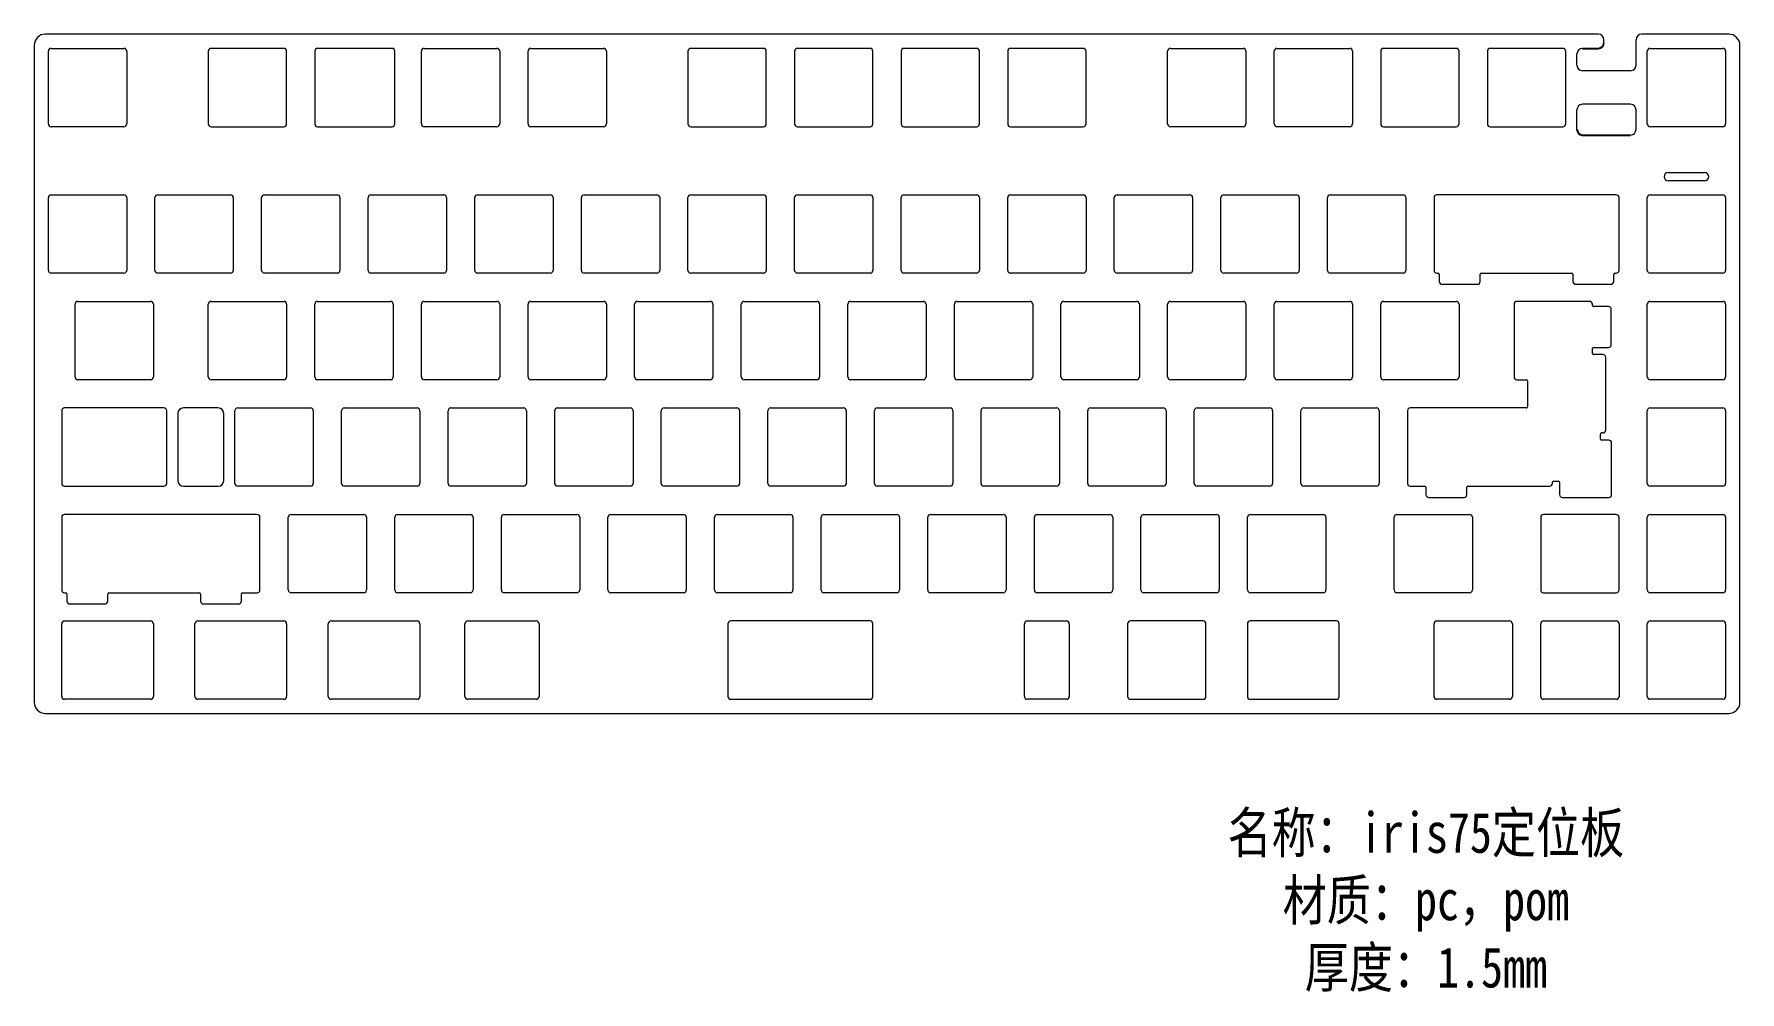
# Model space of a CAD drawing. Header units: millimetres. Extents: x 1293 to 1598, y -59 to 112.
import ezdxf

# ---------------------------------------------------------------- set-up
doc = ezdxf.new("R2010")
doc.units = ezdxf.units.MM
doc.layers.add('图框', color=7, linetype='Continuous')
doc.styles.add('宋体', font='', dxfattribs={"width": 0.8})
doc.styles.get('宋体').set_extended_font_data('SimSun')

msp = doc.modelspace()

# ---------------------------------------------------------------- linework, layer by layer
at = {"color": 3, "lineweight": 9}
for p, q in [((1293.08, 109.85), (1293.08, -7.64)), ((1572.63, 111.85), (1295.08, 111.85)), ((1573.63, 110.3), (1573.63, 110.85)), ((1579.38, 106.3), (1579.38, 110.85)), ((1595.93, 111.85), (1580.38, 111.85)), ((1597.93, -7.64), (1597.93, 109.85)), ((1295.63, 95.8), (1295.63, 108.8)), ((1296.13, 109.3), (1309.13, 109.3)), ((1309.63, 108.8), (1309.63, 95.8)), ((1324.2, 108.8), (1324.2, 95.8)), ((1337.7, 109.3), (1324.7, 109.3)), ((1338.2, 95.8), (1338.2, 108.8)), ((1343.25, 108.8), (1343.25, 95.8)), ((1357.05, 109.3), (1343.75, 109.3)), ((1357.55, 95.8), (1357.55, 108.8)), ((1362.3, 95.8), (1362.3, 108.8)), ((1362.8, 109.3), (1375.8, 109.3)), ((1376.3, 108.8), (1376.3, 95.8)), ((1381.35, 95.8), (1381.35, 108.8)), ((1381.85, 109.3), (1394.85, 109.3)), ((1395.35, 108.8), (1395.35, 95.8)), ((1409.93, 108.8), (1409.93, 95.8)), ((1423.43, 109.3), (1410.43, 109.3)), ((1423.93, 95.8), (1423.93, 108.8)), ((1428.98, 108.8), (1428.98, 95.8)), ((1442.48, 109.3), (1429.48, 109.3)), ((1442.98, 95.8), (1442.98, 108.8)), ((1448.03, 108.8), (1448.03, 95.8)), ((1461.53, 109.3), (1448.53, 109.3)), ((1462.03, 95.8), (1462.03, 108.8)), ((1467.08, 108.8), (1467.08, 95.8)), ((1480.58, 109.3), (1467.58, 109.3)), ((1481.08, 95.8), (1481.08, 108.8)), ((1495.65, 95.8), (1495.65, 108.8)), ((1496.15, 109.3), (1509.15, 109.3)), ((1509.65, 108.8), (1509.65, 95.8)), ((1514.7, 95.8), (1514.7, 108.8)), ((1515.2, 109.3), (1528.2, 109.3)), ((1528.7, 108.8), (1528.7, 95.8)), ((1533.75, 108.8), (1533.75, 95.8)), ((1547.25, 109.3), (1534.25, 109.3)), ((1547.75, 95.8), (1547.75, 108.8)), ((1552.8, 108.8), (1552.8, 95.8)), ((1566.3, 109.3), (1553.3, 109.3)), ((1566.8, 95.8), (1566.8, 108.8)), ((1568.8, 106.3), (1568.8, 108.3)), ((1581.38, 95.8), (1581.38, 108.8)), ((1581.88, 109.3), (1594.88, 109.3)), ((1595.38, 108.8), (1595.38, 95.8)), ((1568.8, 94.8), (1568.8, 98.3)), ((1579.38, 94.8), (1579.38, 98.3)), ((1309.13, 95.3), (1296.13, 95.3)), ((1324.7, 95.3), (1337.7, 95.3)), ((1343.75, 95.3), (1357.05, 95.3)), ((1375.8, 95.3), (1362.8, 95.3)), ((1394.85, 95.3), (1381.85, 95.3)), ((1410.43, 95.3), (1423.43, 95.3)), ((1429.48, 95.3), (1442.48, 95.3)), ((1448.53, 95.3), (1461.53, 95.3)), ((1467.58, 95.3), (1480.58, 95.3)), ((1509.15, 95.3), (1496.15, 95.3)), ((1528.2, 95.3), (1515.2, 95.3)), ((1534.25, 95.3), (1547.25, 95.3)), ((1553.3, 95.3), (1566.3, 95.3)), ((1594.88, 95.3), (1581.88, 95.3)), ((1585.13, 87.11), (1591.63, 87.11)), ((1591.63, 85.61), (1585.13, 85.61)), ((1295.63, 69.61), (1295.63, 82.61)), ((1296.13, 83.11), (1309.13, 83.11)), ((1309.63, 82.61), (1309.63, 69.61)), ((1314.68, 69.61), (1314.68, 82.61)), ((1315.18, 83.11), (1328.18, 83.11)), ((1328.68, 82.61), (1328.68, 69.61)), ((1333.73, 69.61), (1333.73, 82.61)), ((1334.23, 83.11), (1347.23, 83.11)), ((1347.73, 82.61), (1347.73, 69.61)), ((1352.78, 69.61), (1352.78, 82.61)), ((1353.28, 83.11), (1366.28, 83.11)), ((1366.78, 82.61), (1366.78, 69.61)), ((1371.83, 69.61), (1371.83, 82.61)), ((1372.33, 83.11), (1385.33, 83.11)), ((1385.83, 82.61), (1385.83, 69.61)), ((1390.88, 69.61), (1390.88, 82.61)), ((1391.38, 83.11), (1404.38, 83.11)), ((1404.88, 82.61), (1404.88, 69.61)), ((1409.93, 69.61), (1409.93, 82.61)), ((1410.43, 83.11), (1423.43, 83.11)), ((1423.93, 82.61), (1423.93, 69.61)), ((1428.98, 69.61), (1428.98, 82.61)), ((1429.48, 83.11), (1442.48, 83.11)), ((1442.98, 82.61), (1442.98, 69.61)), ((1448.03, 69.61), (1448.03, 82.61)), ((1448.53, 83.11), (1461.53, 83.11)), ((1462.03, 82.61), (1462.03, 69.61)), ((1467.08, 69.61), (1467.08, 82.61)), ((1467.58, 83.11), (1480.58, 83.11)), ((1481.08, 82.61), (1481.08, 69.61)), ((1486.13, 69.61), (1486.13, 82.61)), ((1486.63, 83.11), (1499.63, 83.11)), ((1500.13, 82.61), (1500.13, 69.61)), ((1505.18, 69.61), (1505.18, 82.61)), ((1505.68, 83.11), (1518.68, 83.11)), ((1519.18, 82.61), (1519.18, 69.61)), ((1524.23, 69.61), (1524.23, 82.61)), ((1524.73, 83.11), (1537.73, 83.11)), ((1538.23, 82.61), (1538.23, 69.61)), ((1543.28, 82.61), (1543.28, 69.61)), ((1575.83, 83.11), (1543.78, 83.11)), ((1576.33, 69.61), (1576.33, 82.61)), ((1581.38, 69.61), (1581.38, 82.61)), ((1581.88, 83.11), (1594.88, 83.11)), ((1595.38, 82.61), (1595.38, 69.61)), ((1309.13, 69.11), (1296.13, 69.11)), ((1328.18, 69.11), (1315.18, 69.11)), ((1347.23, 69.11), (1334.23, 69.11)), ((1366.28, 69.11), (1353.28, 69.11)), ((1385.33, 69.11), (1372.33, 69.11)), ((1404.38, 69.11), (1391.38, 69.11)), ((1423.43, 69.11), (1410.43, 69.11)), ((1442.48, 69.11), (1429.48, 69.11)), ((1461.53, 69.11), (1448.53, 69.11)), ((1480.58, 69.11), (1467.58, 69.11)), ((1499.63, 69.11), (1486.63, 69.11)), ((1518.68, 69.11), (1505.68, 69.11)), ((1537.73, 69.11), (1524.73, 69.11)), ((1543.78, 69.11), (1544.01, 69.11)), ((1544.21, 68.91), (1544.21, 67.61)), ((1544.71, 67.11), (1551.01, 67.11)), ((1551.51, 67.61), (1551.51, 68.91)), ((1551.71, 69.11), (1567.89, 69.11)), ((1568.09, 68.91), (1568.09, 67.61)), ((1568.59, 67.11), (1574.89, 67.11)), ((1575.39, 67.61), (1575.39, 68.91)), ((1575.59, 69.11), (1575.83, 69.11)), ((1594.88, 69.11), (1581.88, 69.11)), ((1300.89, 64.06), (1313.89, 64.06)), ((1324.7, 64.06), (1337.7, 64.06)), ((1343.75, 64.06), (1356.75, 64.06)), ((1362.8, 64.06), (1375.8, 64.06)), ((1381.85, 64.06), (1394.85, 64.06)), ((1400.9, 64.06), (1413.9, 64.06)), ((1419.95, 64.06), (1432.95, 64.06)), ((1439, 64.06), (1452, 64.06)), ((1458.05, 64.06), (1471.05, 64.06)), ((1477.1, 64.06), (1490.1, 64.06)), ((1496.15, 64.06), (1509.15, 64.06)), ((1515.2, 64.06), (1528.2, 64.06)), ((1534.25, 64.06), (1547.25, 64.06)), ((1571.07, 64.06), (1558.07, 64.06)), ((1581.88, 64.06), (1594.88, 64.06)), ((1300.39, 50.56), (1300.39, 63.56)), ((1314.39, 63.56), (1314.39, 50.56)), ((1324.2, 50.56), (1324.2, 63.56)), ((1338.2, 63.56), (1338.2, 50.56)), ((1343.25, 50.56), (1343.25, 63.56)), ((1357.25, 63.56), (1357.25, 50.56)), ((1362.3, 50.56), (1362.3, 63.56)), ((1376.3, 63.56), (1376.3, 50.56)), ((1381.35, 50.56), (1381.35, 63.56)), ((1395.35, 63.56), (1395.35, 50.56)), ((1400.4, 50.56), (1400.4, 63.56)), ((1414.4, 63.56), (1414.4, 50.56)), ((1419.45, 50.56), (1419.45, 63.56)), ((1433.45, 63.56), (1433.45, 50.56)), ((1438.5, 50.56), (1438.5, 63.56)), ((1452.5, 63.56), (1452.5, 50.56)), ((1457.55, 50.56), (1457.55, 63.56)), ((1471.55, 63.56), (1471.55, 50.56)), ((1476.6, 50.56), (1476.6, 63.56)), ((1490.6, 63.56), (1490.6, 50.56)), ((1495.65, 50.56), (1495.65, 63.56)), ((1509.65, 63.56), (1509.65, 50.56)), ((1514.7, 50.56), (1514.7, 63.56)), ((1528.7, 63.56), (1528.7, 50.56)), ((1533.75, 50.56), (1533.75, 63.56)), ((1547.75, 63.56), (1547.75, 50.56)), ((1557.57, 63.56), (1557.57, 50.56)), ((1571.57, 63.33), (1571.57, 63.56)), ((1574.45, 63.13), (1571.77, 63.13)), ((1574.95, 56.33), (1574.95, 62.63)), ((1581.38, 50.56), (1581.38, 63.56)), ((1595.38, 63.56), (1595.38, 50.56)), ((1571.57, 54.74), (1571.57, 55.63)), ((1571.77, 55.83), (1574.45, 55.83)), ((1573.45, 54.54), (1571.77, 54.54)), ((1573.95, 41.04), (1573.95, 54.04)), ((1313.89, 50.06), (1300.89, 50.06)), ((1337.7, 50.06), (1324.7, 50.06)), ((1356.75, 50.06), (1343.75, 50.06)), ((1375.8, 50.06), (1362.8, 50.06)), ((1394.85, 50.06), (1381.85, 50.06)), ((1413.9, 50.06), (1400.9, 50.06)), ((1432.95, 50.06), (1419.95, 50.06)), ((1452, 50.06), (1439, 50.06)), ((1471.05, 50.06), (1458.05, 50.06)), ((1490.1, 50.06), (1477.1, 50.06)), ((1509.15, 50.06), (1496.15, 50.06)), ((1528.2, 50.06), (1515.2, 50.06)), ((1547.25, 50.06), (1534.25, 50.06)), ((1558.07, 50.06), (1559.75, 50.06)), ((1559.95, 49.86), (1559.95, 45.21)), ((1594.88, 50.06), (1581.88, 50.06)), ((1298.01, 44.51), (1298.01, 31.51)), ((1316.27, 45.01), (1298.51, 45.01)), ((1316.77, 31.51), (1316.77, 44.51)), ((1318.77, 44.01), (1318.77, 32.01)), ((1325.97, 45.01), (1319.77, 45.01)), ((1326.97, 32.01), (1326.97, 44.01)), ((1328.97, 31.51), (1328.97, 44.51)), ((1329.47, 45.01), (1342.47, 45.01)), ((1342.97, 44.51), (1342.97, 31.51)), ((1348.02, 31.51), (1348.02, 44.51)), ((1348.52, 45.01), (1361.52, 45.01)), ((1362.02, 44.51), (1362.02, 31.51)), ((1367.07, 31.51), (1367.07, 44.51)), ((1367.57, 45.01), (1380.57, 45.01)), ((1381.07, 44.51), (1381.07, 31.51)), ((1386.12, 31.51), (1386.12, 44.51)), ((1386.62, 45.01), (1399.62, 45.01)), ((1400.12, 44.51), (1400.12, 31.51)), ((1405.17, 31.51), (1405.17, 44.51)), ((1405.67, 45.01), (1418.67, 45.01)), ((1419.17, 44.51), (1419.17, 31.51)), ((1424.22, 31.51), (1424.22, 44.51)), ((1424.72, 45.01), (1437.72, 45.01)), ((1438.22, 44.51), (1438.22, 31.51)), ((1443.27, 31.51), (1443.27, 44.51)), ((1443.77, 45.01), (1456.77, 45.01)), ((1457.27, 44.51), (1457.27, 31.51)), ((1462.32, 31.51), (1462.32, 44.51)), ((1462.82, 45.01), (1475.82, 45.01)), ((1476.32, 44.51), (1476.32, 31.51)), ((1481.37, 31.51), (1481.37, 44.51)), ((1481.87, 45.01), (1494.87, 45.01)), ((1495.37, 44.51), (1495.37, 31.51)), ((1500.42, 31.51), (1500.42, 44.51)), ((1500.92, 45.01), (1513.92, 45.01)), ((1514.42, 44.51), (1514.42, 31.51)), ((1519.47, 31.51), (1519.47, 44.51)), ((1519.97, 45.01), (1532.97, 45.01)), ((1533.47, 44.51), (1533.47, 31.51)), ((1538.52, 44.51), (1538.52, 31.51)), ((1559.75, 45.01), (1539.02, 45.01)), ((1581.38, 31.51), (1581.38, 44.51)), ((1581.88, 45.01), (1594.88, 45.01)), ((1595.38, 44.51), (1595.38, 31.51)), ((1573.01, 39.45), (1573.01, 40.34)), ((1573.45, 40.54), (1573.21, 40.54)), ((1574.51, 39.25), (1573.21, 39.25)), ((1575.01, 29.51), (1575.01, 38.75)), ((1298.51, 31.01), (1316.27, 31.01)), ((1319.77, 31.01), (1325.97, 31.01)), ((1342.47, 31.01), (1329.47, 31.01)), ((1361.52, 31.01), (1348.52, 31.01)), ((1380.57, 31.01), (1367.57, 31.01)), ((1399.62, 31.01), (1386.62, 31.01)), ((1418.67, 31.01), (1405.67, 31.01)), ((1437.72, 31.01), (1424.72, 31.01)), ((1456.77, 31.01), (1443.77, 31.01)), ((1475.82, 31.01), (1462.82, 31.01)), ((1494.87, 31.01), (1481.87, 31.01)), ((1513.92, 31.01), (1500.92, 31.01)), ((1532.97, 31.01), (1519.97, 31.01)), ((1539.02, 31.01), (1541.63, 31.01)), ((1541.83, 30.81), (1541.83, 29.51)), ((1549.13, 29.51), (1549.13, 30.81)), ((1549.33, 31.01), (1563.92, 31.01)), ((1564.42, 31.51), (1564.42, 31.74)), ((1564.62, 31.94), (1565.51, 31.94)), ((1565.71, 31.74), (1565.71, 29.51)), ((1594.88, 31.01), (1581.88, 31.01)), ((1542.33, 29.01), (1548.63, 29.01)), ((1566.21, 29.01), (1574.51, 29.01)), ((1298.01, 25.46), (1298.01, 12.46)), ((1332.94, 25.96), (1298.51, 25.96)), ((1333.44, 12.46), (1333.44, 25.46)), ((1338.49, 12.46), (1338.49, 25.46)), ((1338.99, 25.96), (1351.99, 25.96)), ((1352.49, 25.46), (1352.49, 12.46)), ((1357.54, 12.46), (1357.54, 25.46)), ((1358.04, 25.96), (1371.04, 25.96)), ((1371.54, 25.46), (1371.54, 12.46)), ((1376.59, 12.46), (1376.59, 25.46)), ((1377.09, 25.96), (1390.09, 25.96)), ((1390.59, 25.46), (1390.59, 12.46)), ((1395.64, 12.46), (1395.64, 25.46)), ((1396.14, 25.96), (1409.14, 25.96)), ((1409.64, 25.46), (1409.64, 12.46)), ((1414.69, 12.46), (1414.69, 25.46)), ((1415.19, 25.96), (1428.19, 25.96)), ((1428.69, 25.46), (1428.69, 12.46)), ((1433.74, 12.46), (1433.74, 25.46)), ((1434.24, 25.96), (1447.24, 25.96)), ((1447.74, 25.46), (1447.74, 12.46)), ((1452.79, 12.46), (1452.79, 25.46)), ((1453.29, 25.96), (1466.29, 25.96)), ((1466.79, 25.46), (1466.79, 12.46)), ((1471.84, 12.46), (1471.84, 25.46)), ((1472.34, 25.96), (1485.34, 25.96)), ((1485.84, 25.46), (1485.84, 12.46)), ((1490.89, 12.46), (1490.89, 25.46)), ((1491.39, 25.96), (1504.39, 25.96)), ((1504.89, 25.46), (1504.89, 12.46)), ((1509.94, 12.46), (1509.94, 25.46)), ((1510.44, 25.96), (1523.44, 25.96)), ((1523.94, 25.46), (1523.94, 12.46)), ((1536.14, 12.46), (1536.14, 25.46)), ((1536.64, 25.96), (1549.63, 25.96)), ((1550.13, 25.46), (1550.13, 12.46)), ((1562.33, 25.46), (1562.33, 12.46)), ((1575.83, 25.96), (1562.83, 25.96)), ((1576.33, 12.46), (1576.33, 25.46)), ((1581.38, 12.46), (1581.38, 25.46)), ((1581.88, 25.96), (1594.88, 25.96)), ((1595.38, 25.46), (1595.38, 12.46)), ((1298.51, 11.96), (1298.75, 11.96)), ((1298.95, 11.76), (1298.95, 10.46)), ((1299.45, 9.96), (1305.75, 9.96)), ((1306.25, 10.46), (1306.25, 11.76)), ((1306.45, 11.96), (1322.62, 11.96)), ((1322.82, 11.76), (1322.82, 10.46)), ((1323.32, 9.96), (1329.62, 9.96)), ((1330.12, 10.46), (1330.12, 11.76)), ((1330.32, 11.96), (1332.94, 11.96)), ((1351.99, 11.96), (1338.99, 11.96)), ((1371.04, 11.96), (1358.04, 11.96)), ((1390.09, 11.96), (1377.09, 11.96)), ((1409.14, 11.96), (1396.14, 11.96)), ((1428.19, 11.96), (1415.19, 11.96)), ((1447.24, 11.96), (1434.24, 11.96)), ((1466.29, 11.96), (1453.29, 11.96)), ((1485.34, 11.96), (1472.34, 11.96)), ((1504.39, 11.96), (1491.39, 11.96)), ((1523.44, 11.96), (1510.44, 11.96)), ((1549.63, 11.96), (1536.64, 11.96)), ((1562.83, 11.96), (1575.83, 11.96)), ((1594.88, 11.96), (1581.88, 11.96)), ((1298.01, -6.59), (1298.01, 6.41)), ((1298.51, 6.91), (1313.89, 6.91)), ((1314.39, 6.41), (1314.39, -6.59)), ((1321.82, -6.59), (1321.82, 6.41)), ((1322.32, 6.91), (1337.7, 6.91)), ((1338.2, 6.41), (1338.2, -6.59)), ((1345.64, -6.59), (1345.64, 6.41)), ((1346.14, 6.91), (1361.52, 6.91)), ((1362.02, 6.41), (1362.02, -6.59)), ((1370.07, -6.59), (1370.07, 6.41)), ((1370.57, 6.91), (1382.83, 6.91)), ((1383.33, 6.41), (1383.33, -6.59)), ((1417.07, 6.41), (1417.07, -6.59)), ((1442.48, 6.91), (1417.57, 6.91)), ((1442.98, -6.59), (1442.98, 6.41)), ((1470.07, -6.59), (1470.07, 6.41)), ((1470.57, 6.91), (1477.57, 6.91)), ((1478.07, 6.41), (1478.07, -6.59)), ((1488.51, 6.41), (1488.51, -6.59)), ((1502.01, 6.91), (1489.01, 6.91)), ((1502.51, -6.59), (1502.51, 6.41)), ((1509.92, 6.41), (1509.92, -6.59)), ((1525.82, 6.91), (1510.42, 6.91)), ((1526.32, -6.59), (1526.32, 6.41)), ((1543.28, -6.59), (1543.28, 6.41)), ((1543.78, 6.91), (1556.78, 6.91)), ((1557.28, 6.41), (1557.28, -6.59)), ((1562.33, -6.59), (1562.33, 6.41)), ((1562.83, 6.91), (1575.83, 6.91)), ((1576.33, 6.41), (1576.33, -6.59)), ((1581.38, -6.59), (1581.38, 6.41)), ((1581.88, 6.91), (1594.88, 6.91)), ((1595.38, 6.41), (1595.38, -6.59)), ((1313.89, -7.09), (1298.51, -7.09)), ((1337.7, -7.09), (1322.32, -7.09)), ((1361.52, -7.09), (1346.14, -7.09)), ((1382.83, -7.09), (1370.57, -7.09)), ((1417.57, -7.09), (1442.48, -7.09)), ((1477.57, -7.09), (1470.57, -7.09)), ((1489.01, -7.09), (1502.01, -7.09)), ((1510.42, -7.09), (1525.82, -7.09)), ((1556.78, -7.09), (1543.78, -7.09)), ((1575.83, -7.09), (1562.83, -7.09)), ((1594.88, -7.09), (1581.88, -7.09)), ((1295.08, -9.64), (1595.93, -9.64))]:
    msp.add_line(p, q, dxfattribs=at)
at = {"color": 3}
for p, q in [((1569.8, 109.3), (1572.63, 109.3)), ((1569.8, 93.8), (1578.38, 93.8))]:
    msp.add_line(p, q, dxfattribs=at)
at = {"color": 3, "lineweight": 18}
for p, q in [((1578.38, 105.3), (1569.8, 105.3)), ((1578.38, 99.3), (1569.8, 99.3))]:
    msp.add_line(p, q, dxfattribs=at)
at = {"color": 3, "lineweight": 9}
for centre, radius, start, end in [((1295.08, 109.85), 2, 90, 180), ((1572.63, 110.85), 1, 360, 90), ((1580.38, 110.85), 1, 90, 180), ((1595.93, 109.85), 2, 0, 90), ((1296.13, 108.8), 0.5, 90, 180), ((1309.13, 108.8), 0.5, 0, 90), ((1324.7, 108.8), 0.5, 90, 180), ((1337.7, 108.8), 0.5, 0, 90), ((1343.75, 108.8), 0.5, 90, 180), ((1357.05, 108.8), 0.5, 0, 90), ((1362.8, 108.8), 0.5, 90, 180), ((1375.8, 108.8), 0.5, 0, 90), ((1381.85, 108.8), 0.5, 90, 180), ((1394.85, 108.8), 0.5, 0, 90), ((1410.43, 108.8), 0.5, 90, 180), ((1423.43, 108.8), 0.5, 360, 90), ((1429.48, 108.8), 0.5, 90, 180), ((1442.48, 108.8), 0.5, 0, 90), ((1448.53, 108.8), 0.5, 90, 180), ((1461.53, 108.8), 0.5, 360, 90), ((1467.58, 108.8), 0.5, 90, 180), ((1480.58, 108.8), 0.5, 0, 90), ((1496.15, 108.8), 0.5, 90, 180), ((1509.15, 108.8), 0.5, 0, 90), ((1515.2, 108.8), 0.5, 90, 180), ((1528.2, 108.8), 0.5, 0, 90), ((1534.25, 108.8), 0.5, 90, 180), ((1547.25, 108.8), 0.5, 360, 90), ((1553.3, 108.8), 0.5, 90, 180), ((1566.3, 108.8), 0.5, 0, 90), ((1569.8, 108.3), 1, 90, 180), ((1581.88, 108.8), 0.5, 90, 180), ((1594.88, 108.8), 0.5, 0, 90), ((1578.38, 106.3), 1, 270, 0), ((1569.8, 98.3), 1, 90, 180), ((1578.38, 98.3), 1, 0, 90), ((1296.13, 95.8), 0.5, 180, 270), ((1309.13, 95.8), 0.5, 270, 0), ((1324.7, 95.8), 0.5, 180, 270), ((1337.7, 95.8), 0.5, 270, 0), ((1343.75, 95.8), 0.5, 180, 270), ((1357.05, 95.8), 0.5, 270, 0), ((1362.8, 95.8), 0.5, 180, 270), ((1375.8, 95.8), 0.5, 270, 0), ((1381.85, 95.8), 0.5, 180, 270), ((1394.85, 95.8), 0.5, 270, 0), ((1410.43, 95.8), 0.5, 180, 270), ((1423.43, 95.8), 0.5, 270, 0), ((1429.48, 95.8), 0.5, 180, 270), ((1442.48, 95.8), 0.5, 270, 0), ((1448.53, 95.8), 0.5, 180, 270), ((1461.53, 95.8), 0.5, 270, 0), ((1467.58, 95.8), 0.5, 180, 270), ((1480.58, 95.8), 0.5, 270, 0), ((1496.15, 95.8), 0.5, 180, 270), ((1509.15, 95.8), 0.5, 270, 0), ((1515.2, 95.8), 0.5, 180, 270), ((1528.2, 95.8), 0.5, 270, 0), ((1534.25, 95.8), 0.5, 180, 270), ((1547.25, 95.8), 0.5, 270, 0), ((1553.3, 95.8), 0.5, 180, 270), ((1566.3, 95.8), 0.5, 270, 0), ((1578.38, 94.8), 1, 270, 0), ((1581.88, 95.8), 0.5, 180, 270), ((1594.88, 95.8), 0.5, 270, 360), ((1585.13, 86.36), 0.75, 90, 270), ((1591.63, 86.36), 0.75, 270, 90), ((1296.13, 82.61), 0.5, 90, 180), ((1309.13, 82.61), 0.5, 0, 90), ((1315.18, 82.61), 0.5, 90, 180), ((1328.18, 82.61), 0.5, 0, 90), ((1334.23, 82.61), 0.5, 90, 180), ((1347.23, 82.61), 0.5, 0, 90), ((1353.28, 82.61), 0.5, 90, 180), ((1366.28, 82.61), 0.5, 0, 90), ((1372.33, 82.61), 0.5, 90, 180), ((1385.33, 82.61), 0.5, 0, 90), ((1391.38, 82.61), 0.5, 90, 180), ((1404.38, 82.61), 0.5, 0, 90), ((1410.43, 82.61), 0.5, 90, 180), ((1423.43, 82.61), 0.5, 0, 90), ((1429.48, 82.61), 0.5, 90, 180), ((1442.48, 82.61), 0.5, 0, 90), ((1448.53, 82.61), 0.5, 90, 180), ((1461.53, 82.61), 0.5, 0, 90), ((1467.58, 82.61), 0.5, 90, 180), ((1480.58, 82.61), 0.5, 0, 90), ((1486.63, 82.61), 0.5, 90, 180), ((1499.63, 82.61), 0.5, 0, 90), ((1505.68, 82.61), 0.5, 90, 180), ((1518.68, 82.61), 0.5, 0, 90), ((1524.73, 82.61), 0.5, 90, 180), ((1537.73, 82.61), 0.5, 0, 90), ((1543.78, 82.61), 0.5, 90, 180), ((1575.83, 82.61), 0.5, 0, 90), ((1581.88, 82.61), 0.5, 90, 180), ((1594.88, 82.61), 0.5, 0, 90), ((1296.13, 69.61), 0.5, 180, 270), ((1309.13, 69.61), 0.5, 270, 0), ((1315.18, 69.61), 0.5, 180, 270), ((1328.18, 69.61), 0.5, 270, 0), ((1334.23, 69.61), 0.5, 180, 270), ((1347.23, 69.61), 0.5, 270, 0), ((1353.28, 69.61), 0.5, 180, 270), ((1366.28, 69.61), 0.5, 270, 0), ((1372.33, 69.61), 0.5, 180, 270), ((1385.33, 69.61), 0.5, 270, 0), ((1391.38, 69.61), 0.5, 180, 270), ((1404.38, 69.61), 0.5, 270, 0), ((1410.43, 69.61), 0.5, 180, 270), ((1423.43, 69.61), 0.5, 270, 0), ((1429.48, 69.61), 0.5, 180, 270), ((1442.48, 69.61), 0.5, 270, 0), ((1448.53, 69.61), 0.5, 180, 270), ((1461.53, 69.61), 0.5, 270, 0), ((1467.58, 69.61), 0.5, 180, 270), ((1480.58, 69.61), 0.5, 270, 0), ((1486.63, 69.61), 0.5, 180, 270), ((1499.63, 69.61), 0.5, 270, 0), ((1505.68, 69.61), 0.5, 180, 270), ((1518.68, 69.61), 0.5, 270, 0), ((1524.73, 69.61), 0.5, 180, 270), ((1537.73, 69.61), 0.5, 270, 0), ((1543.78, 69.61), 0.5, 180, 270), ((1544.01, 68.91), 0.2, 0, 90), ((1544.71, 67.61), 0.5, 180, 270), ((1551.01, 67.61), 0.5, 270, 0), ((1551.71, 68.91), 0.2, 90, 180), ((1567.89, 68.91), 0.2, 0, 90), ((1568.59, 67.61), 0.5, 180, 270), ((1574.89, 67.61), 0.5, 270, 0), ((1575.59, 68.91), 0.2, 90, 180), ((1575.83, 69.61), 0.5, 270, 0), ((1581.88, 69.61), 0.5, 180, 270), ((1594.88, 69.61), 0.5, 270, 360), ((1300.89, 63.56), 0.5, 90, 180), ((1313.89, 63.56), 0.5, 0, 90), ((1324.7, 63.56), 0.5, 90, 180), ((1337.7, 63.56), 0.5, 0, 90), ((1343.75, 63.56), 0.5, 90, 180), ((1356.75, 63.56), 0.5, 0, 90), ((1362.8, 63.56), 0.5, 90, 180), ((1375.8, 63.56), 0.5, 0, 90), ((1381.85, 63.56), 0.5, 90, 180), ((1394.85, 63.56), 0.5, 0, 90), ((1400.9, 63.56), 0.5, 90, 180), ((1413.9, 63.56), 0.5, 0, 90), ((1419.95, 63.56), 0.5, 90, 180), ((1432.95, 63.56), 0.5, 0, 90), ((1439, 63.56), 0.5, 90, 180), ((1452, 63.56), 0.5, 0, 90), ((1458.05, 63.56), 0.5, 90, 180), ((1471.05, 63.56), 0.5, 0, 90), ((1477.1, 63.56), 0.5, 90, 180), ((1490.1, 63.56), 0.5, 0, 90), ((1496.15, 63.56), 0.5, 90, 180), ((1509.15, 63.56), 0.5, 0, 90), ((1515.2, 63.56), 0.5, 90, 180), ((1528.2, 63.56), 0.5, 0, 90), ((1534.25, 63.56), 0.5, 90, 180), ((1547.25, 63.56), 0.5, 0, 90), ((1558.07, 63.56), 0.5, 90, 180), ((1571.07, 63.56), 0.5, 0, 90), ((1581.88, 63.56), 0.5, 90, 180), ((1594.88, 63.56), 0.5, 0, 90), ((1571.77, 63.33), 0.2, 180, 270), ((1574.45, 62.63), 0.5, 0, 90), ((1571.77, 55.63), 0.2, 90, 180), ((1574.45, 56.33), 0.5, 270, 0), ((1571.77, 54.74), 0.2, 180, 270), ((1573.45, 54.04), 0.5, 0, 90), ((1300.89, 50.56), 0.5, 180, 270), ((1313.89, 50.56), 0.5, 270, 0), ((1324.7, 50.56), 0.5, 180, 270), ((1337.7, 50.56), 0.5, 270, 0), ((1343.75, 50.56), 0.5, 180, 270), ((1356.75, 50.56), 0.5, 270, 0), ((1362.8, 50.56), 0.5, 180, 270), ((1375.8, 50.56), 0.5, 270, 0), ((1381.85, 50.56), 0.5, 180, 270), ((1394.85, 50.56), 0.5, 270, 0), ((1400.9, 50.56), 0.5, 180, 270), ((1413.9, 50.56), 0.5, 270, 0), ((1419.95, 50.56), 0.5, 180, 270), ((1432.95, 50.56), 0.5, 270, 0), ((1439, 50.56), 0.5, 180, 270), ((1452, 50.56), 0.5, 270, 0), ((1458.05, 50.56), 0.5, 180, 270), ((1471.05, 50.56), 0.5, 270, 0), ((1477.1, 50.56), 0.5, 180, 270), ((1490.1, 50.56), 0.5, 270, 0), ((1496.15, 50.56), 0.5, 180, 270), ((1509.15, 50.56), 0.5, 270, 0), ((1515.2, 50.56), 0.5, 180, 270), ((1528.2, 50.56), 0.5, 270, 0), ((1534.25, 50.56), 0.5, 180, 270), ((1547.25, 50.56), 0.5, 270, 0), ((1558.07, 50.56), 0.5, 180, 270), ((1559.75, 49.86), 0.2, 0, 90), ((1581.88, 50.56), 0.5, 180, 270), ((1594.88, 50.56), 0.5, 270, 0), ((1298.51, 44.51), 0.5, 90, 180), ((1316.27, 44.51), 0.5, 0, 90), ((1319.77, 44.01), 1, 90, 180), ((1325.97, 44.01), 1, 0, 90), ((1329.47, 44.51), 0.5, 90, 180), ((1342.47, 44.51), 0.5, 0, 90), ((1348.52, 44.51), 0.5, 90, 180), ((1361.52, 44.51), 0.5, 0, 90), ((1367.57, 44.51), 0.5, 90, 180), ((1380.57, 44.51), 0.5, 0, 90), ((1386.62, 44.51), 0.5, 90, 180), ((1399.62, 44.51), 0.5, 0, 90), ((1405.67, 44.51), 0.5, 90, 180), ((1418.67, 44.51), 0.5, 0, 90), ((1424.72, 44.51), 0.5, 90, 180), ((1437.72, 44.51), 0.5, 0, 90), ((1443.77, 44.51), 0.5, 90, 180), ((1456.77, 44.51), 0.5, 0, 90), ((1462.82, 44.51), 0.5, 90, 180), ((1475.82, 44.51), 0.5, 0, 90), ((1481.87, 44.51), 0.5, 90, 180), ((1494.87, 44.51), 0.5, 0, 90), ((1500.92, 44.51), 0.5, 90, 180), ((1513.92, 44.51), 0.5, 0, 90), ((1519.97, 44.51), 0.5, 90, 180), ((1532.97, 44.51), 0.5, 0, 90), ((1539.02, 44.51), 0.5, 90, 180), ((1559.75, 45.21), 0.2, 269.9978, 0), ((1581.88, 44.51), 0.5, 90, 180), ((1594.88, 44.51), 0.5, 0, 90), ((1573.21, 40.34), 0.2, 90, 180), ((1573.45, 41.04), 0.5, 270, 0), ((1573.21, 39.45), 0.2, 180, 270), ((1574.51, 38.75), 0.5, 0, 90), ((1298.51, 31.51), 0.5, 180, 270), ((1316.27, 31.51), 0.5, 270, 0), ((1319.77, 32.01), 1, 180, 270), ((1325.97, 32.01), 1, 270, 0), ((1329.47, 31.51), 0.5, 180, 270), ((1342.47, 31.51), 0.5, 270, 0), ((1348.52, 31.51), 0.5, 180, 270), ((1361.52, 31.51), 0.5, 270, 0), ((1367.57, 31.51), 0.5, 180, 270), ((1380.57, 31.51), 0.5, 270, 0), ((1386.62, 31.51), 0.5, 180, 270), ((1399.62, 31.51), 0.5, 270, 0), ((1405.67, 31.51), 0.5, 180, 270), ((1418.67, 31.51), 0.5, 270, 0), ((1424.72, 31.51), 0.5, 180, 270), ((1437.72, 31.51), 0.5, 270, 0), ((1443.77, 31.51), 0.5, 180, 270), ((1456.77, 31.51), 0.5, 270, 0), ((1462.82, 31.51), 0.5, 180, 270), ((1475.82, 31.51), 0.5, 270, 0), ((1481.87, 31.51), 0.5, 180, 270), ((1494.87, 31.51), 0.5, 270, 0), ((1500.92, 31.51), 0.5, 180, 270), ((1513.92, 31.51), 0.5, 270, 0), ((1519.97, 31.51), 0.5, 180, 270), ((1532.97, 31.51), 0.5, 270, 0), ((1539.02, 31.51), 0.5, 180, 270), ((1541.63, 30.81), 0.2, 0, 90), ((1549.33, 30.81), 0.2, 90, 180), ((1563.92, 31.51), 0.5, 270, 0), ((1564.62, 31.74), 0.2, 90, 180), ((1565.51, 31.74), 0.2, 0, 90), ((1581.88, 31.51), 0.5, 180, 270), ((1594.88, 31.51), 0.5, 270, 0), ((1542.33, 29.51), 0.5, 180, 270), ((1548.63, 29.51), 0.5, 270, 0), ((1566.21, 29.51), 0.5, 180, 270), ((1574.51, 29.51), 0.5, 270, 0), ((1298.51, 25.46), 0.5, 90, 180), ((1332.94, 25.46), 0.5, 0, 90), ((1338.99, 25.46), 0.5, 90, 180), ((1351.99, 25.46), 0.5, 0, 90), ((1358.04, 25.46), 0.5, 90, 180), ((1371.04, 25.46), 0.5, 0, 90), ((1377.09, 25.46), 0.5, 90, 180), ((1390.09, 25.46), 0.5, 0, 90), ((1396.14, 25.46), 0.5, 90, 180), ((1409.14, 25.46), 0.5, 0, 90), ((1415.19, 25.46), 0.5, 90, 180), ((1428.19, 25.46), 0.5, 0, 90), ((1434.24, 25.46), 0.5, 90, 180), ((1447.24, 25.46), 0.5, 0, 90), ((1453.29, 25.46), 0.5, 90, 180), ((1466.29, 25.46), 0.5, 0, 90), ((1472.34, 25.46), 0.5, 90, 180), ((1485.34, 25.46), 0.5, 0, 90), ((1491.39, 25.46), 0.5, 90, 180), ((1504.39, 25.46), 0.5, 0, 90), ((1510.44, 25.46), 0.5, 90, 180), ((1523.44, 25.46), 0.5, 0, 90), ((1536.64, 25.46), 0.5, 90, 180), ((1549.63, 25.46), 0.5, 0, 90), ((1562.83, 25.46), 0.5, 90, 180), ((1575.83, 25.46), 0.5, 0, 90), ((1581.88, 25.46), 0.5, 90, 180), ((1594.88, 25.46), 0.5, 0, 90), ((1298.51, 12.46), 0.5, 180, 270), ((1332.94, 12.46), 0.5, 270, 0), ((1338.99, 12.46), 0.5, 180, 270), ((1351.99, 12.46), 0.5, 270, 0), ((1358.04, 12.46), 0.5, 180, 270), ((1371.04, 12.46), 0.5, 270, 0), ((1377.09, 12.46), 0.5, 180, 270), ((1390.09, 12.46), 0.5, 270, 0), ((1396.14, 12.46), 0.5, 180, 270), ((1409.14, 12.46), 0.5, 270, 0), ((1415.19, 12.46), 0.5, 180, 270), ((1428.19, 12.46), 0.5, 270, 0), ((1434.24, 12.46), 0.5, 180, 270), ((1447.24, 12.46), 0.5, 270, 0), ((1453.29, 12.46), 0.5, 180, 270), ((1466.29, 12.46), 0.5, 270, 0), ((1472.34, 12.46), 0.5, 180, 270), ((1485.34, 12.46), 0.5, 270, 0), ((1491.39, 12.46), 0.5, 180, 270), ((1504.39, 12.46), 0.5, 270, 0), ((1510.44, 12.46), 0.5, 180, 270), ((1523.44, 12.46), 0.5, 270, 0), ((1536.64, 12.46), 0.5, 180, 270), ((1549.63, 12.46), 0.5, 270, 0), ((1562.83, 12.46), 0.5, 180, 270), ((1575.83, 12.46), 0.5, 270, 0), ((1581.88, 12.46), 0.5, 180, 270), ((1594.88, 12.46), 0.5, 270, 0), ((1298.75, 11.76), 0.2, 0, 90), ((1299.45, 10.46), 0.5, 180, 270), ((1305.75, 10.46), 0.5, 270, 0), ((1306.45, 11.76), 0.2, 90, 180), ((1322.62, 11.76), 0.2, 0, 90), ((1323.32, 10.46), 0.5, 180, 270), ((1329.62, 10.46), 0.5, 270, 0), ((1330.32, 11.76), 0.2, 90, 180), ((1298.51, 6.41), 0.5, 90, 180), ((1313.89, 6.41), 0.5, 0, 90), ((1322.32, 6.41), 0.5, 90, 180), ((1337.7, 6.41), 0.5, 0, 90), ((1346.14, 6.41), 0.5, 90, 180), ((1361.52, 6.41), 0.5, 0, 90), ((1370.57, 6.41), 0.5, 90, 180), ((1382.83, 6.41), 0.5, 0, 90), ((1417.57, 6.41), 0.5, 90, 180), ((1442.48, 6.41), 0.5, 0, 90), ((1470.57, 6.41), 0.5, 90, 180), ((1477.57, 6.41), 0.5, 0, 90), ((1489.01, 6.41), 0.5, 90, 180), ((1502.01, 6.41), 0.5, 0, 90), ((1510.42, 6.41), 0.5, 89.9961, 180), ((1525.82, 6.41), 0.5, 0, 89.9961), ((1543.78, 6.41), 0.5, 90, 180), ((1556.78, 6.41), 0.5, 0, 90), ((1562.83, 6.41), 0.5, 90, 180), ((1575.83, 6.41), 0.5, 0, 90), ((1581.88, 6.41), 0.5, 90, 180), ((1594.88, 6.41), 0.5, 0, 90), ((1295.08, -7.64), 2, 180, 270), ((1298.51, -6.59), 0.5, 180, 270), ((1313.89, -6.59), 0.5, 270, 0), ((1322.32, -6.59), 0.5, 180, 270), ((1337.7, -6.59), 0.5, 270.01, 0), ((1346.14, -6.59), 0.5, 180, 270), ((1361.52, -6.59), 0.5, 270, 0), ((1370.57, -6.59), 0.5, 180, 270), ((1382.83, -6.59), 0.5, 270, 0), ((1417.57, -6.59), 0.5, 180, 270), ((1442.48, -6.59), 0.5, 270, 0), ((1470.57, -6.59), 0.5, 180, 270), ((1477.57, -6.59), 0.5, 270, 0), ((1489.01, -6.59), 0.5, 180, 270), ((1502.01, -6.59), 0.5, 270, 0), ((1510.42, -6.59), 0.5, 180, 270), ((1525.82, -6.59), 0.5, 270, 0), ((1543.78, -6.59), 0.5, 180, 269.9996), ((1556.78, -6.59), 0.5, 270, 0), ((1562.83, -6.59), 0.5, 180, 270), ((1575.83, -6.59), 0.5, 269.9996, 0), ((1581.88, -6.59), 0.5, 180, 270), ((1594.88, -6.59), 0.5, 270, 360), ((1595.93, -7.64), 2, 270, 0)]:
    msp.add_arc(centre, radius, start, end, dxfattribs=at)
at = {"color": 3}
for centre, start, end in [((1572.63, 110.3), 270, 360), ((1569.8, 94.8), 180, 270)]:
    msp.add_arc(centre, 1, start, end, dxfattribs=at)
at = {"color": 3, "lineweight": 18}
msp.add_arc((1569.8, 106.3), 1, 180, 270, dxfattribs=at)

# ---------------------------------------------------------------- texts
at = {"layer": '图框', "insert": (1541.81, -43.37), "char_height": 7.2236, "attachment_point": 5, "style": '宋体'}
msp.add_mtext_dynamic_manual_height_columns('{\\C2;名称：iris75定位板\\P材质：pc，pom^J厚度：1.5mm}', width=270.6964, gutter_width=12.5, heights=[0], dxfattribs=at)

doc.saveas('drawing.dxf')
